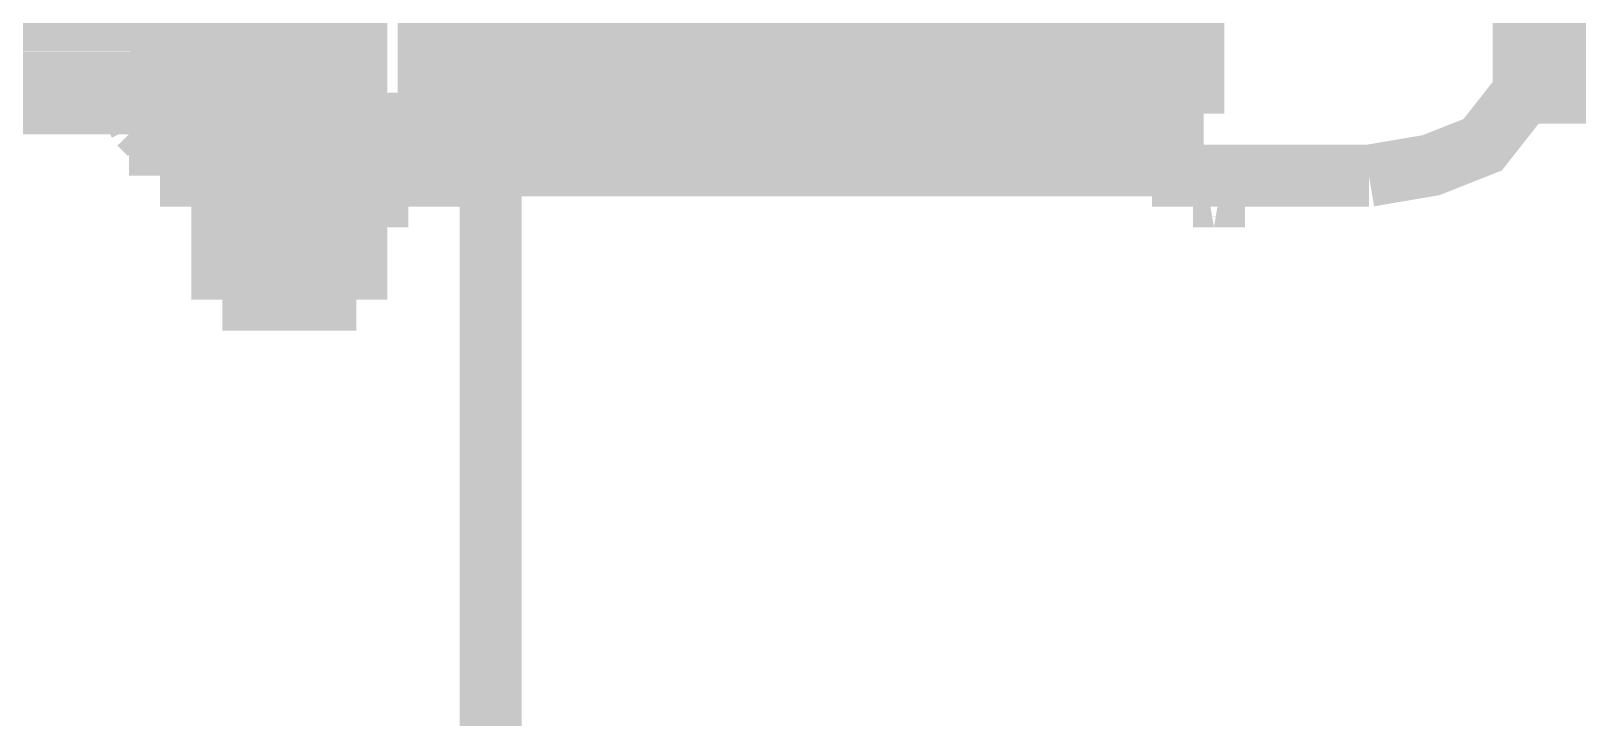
# Model space of a CAD drawing. Extents: x 0.1 to 11.6, y 0.3 to 16.2.
# Drawn here: x 8.4708 to 8.7217, y 13.3008 to 13.4116 of the extents above; entities that cross this region are included whole.
import ezdxf

# ---------------------------------------------------------------- set-up
doc = ezdxf.new("R2010")
doc.units = 0
doc.header["$MEASUREMENT"] = 0

msp = doc.modelspace()

# ---------------------------------------------------------------- linework, layer by layer
at = {"color": 0}
for points, const_width in [([(8.50168, 13.5433), (8.50168, 13.3683)], 0.01), ([(8.51335, 13.5433), (8.51335, 13.3683)], 0.01), ([(8.51335, 13.5433), (8.51335, 13.3683)], 0.01), ([(8.52333, 13.5433), (8.52333, 13.3683)], 0.01), ([(8.655, 13.4616), (8.655, 13.3883)], 0.01), ([(8.71164, 13.4616), (8.71164, 13.4017)], 0.01), ([(8.71669, 13.405), (8.71669, 13.46)], 0.01), ([(8.71669, 13.46), (8.71669, 13.4067)], 0.00667), ([(8.52001, 13.4533), (8.52001, 13.4033)], 0.00667), ([(8.53836, 13.45), (8.53836, 13.3967)], 0.01), ([(8.65668, 13.3967), (8.65668, 13.45)], 0.00667), ([(8.50667, 13.4434), (8.50667, 13.4083)], 0.00667), ([(8.50999, 13.4434), (8.50999, 13.3983)], 0.00667), ([(8.50999, 13.4434), (8.50999, 13.4117)], 0.00667), ([(8.50999, 13.4434), (8.50999, 13.4117)], 0.00667), ([(8.53331, 13.3983), (8.53331, 13.4434)], 0.00667), ([(8.54497, 13.39), (8.54497, 13.4434)], 0.00667), ([(8.66, 13.3983), (8.66, 13.4434)], 0.00667), ([(8.51665, 13.44), (8.51665, 13.405)], 0.00667), ([(8.51665, 13.44), (8.51665, 13.405)], 0.00667), ([(8.51167, 13.4067), (8.51167, 13.42)], 0.00667), ([(8.50331, 13.4017), (8.50168, 13.4017), (8.50168, 13.4033), (8.50168, 13.405), (8.50168, 13.4067), (8.50168, 13.4083), (8.50331, 13.4083), (8.50331, 13.41), (8.50331, 13.4117), (8.50499, 13.4134), (8.50499, 13.415), (8.50667, 13.415)], 0.00667), ([(8.50331, 13.4083), (8.50331, 13.415)], 0.00667), ([(8.50667, 13.415), (8.50667, 13.4134), (8.50836, 13.4134), (8.50999, 13.4134)], 0.00667), ([(8.50331, 13.4117), (8.44499, 13.4117)], 0.00667), ([(8.50999, 13.4117), (8.50168, 13.41)], 0.00667), ([(8.50168, 13.41), (8.50168, 13.405)], 0.00667), ([(8.50168, 13.41), (8.50331, 13.41)], 0.00667), ([(8.50168, 13.41), (8.50331, 13.41)], 0.00667), ([(8.51335, 13.4083), (8.50667, 13.41)], 0.00667), ([(8.50999, 13.4117), (8.50999, 13.405)], 0.00667), ([(8.50999, 13.4117), (8.51335, 13.4117)], 0.00667), ([(8.50999, 13.4033), (8.50999, 13.4117)], 0.00667), ([(8.50999, 13.4117), (8.51167, 13.4117)], 0.00667), ([(8.51167, 13.4117), (8.50999, 13.4117)], 0.00667), ([(8.655, 13.41), (8.53836, 13.41)], 0.01), ([(8.53836, 13.4017), (8.53836, 13.41)], 0.01), ([(8.54335, 13.41), (8.53836, 13.41)], 0.00667), ([(8.54335, 13.41), (8.55664, 13.4117)], 0.00667), ([(8.54335, 13.405), (8.54335, 13.41)], 0.00667), ([(8.55664, 13.4067), (8.55664, 13.4117)], 0.00667), ([(8.58501, 13.4117), (8.55664, 13.4117)], 0.00667), ([(8.63835, 13.4117), (8.61003, 13.4117)], 0.00667), ([(8.63835, 13.4067), (8.63835, 13.4117)], 0.00667), ([(8.63835, 13.4117), (8.65169, 13.41)], 0.00667), ([(8.65169, 13.41), (8.65169, 13.405)], 0.00667), ([(8.655, 13.41), (8.65169, 13.41)], 0.00667), ([(8.655, 13.41), (8.65668, 13.41)], 0.00667), ([(8.655, 13.4017), (8.655, 13.41)], 0.00667), ([(8.49164, 13.4083), (8.48833, 13.405)], 0.00667), ([(8.49164, 13.4083), (8.49164, 13.405)], 0.00667), ([(8.51167, 13.4083), (8.49164, 13.4083)], 0.00667), ([(8.50331, 13.4017), (8.50331, 13.4083)], 0.00667), ([(8.50667, 13.4083), (8.50667, 13.4067), (8.50836, 13.4067), (8.50999, 13.4067)], 0.00667), ([(8.50667, 13.4067), (8.50667, 13.4083)], 0.00667), ([(8.52333, 13.4083), (8.51335, 13.4083)], 0.00667), ([(8.44499, 13.405), (8.50331, 13.405)], 0.00667), ([(8.48833, 13.405), (8.49164, 13.4)], 0.00667), ([(8.49164, 13.405), (8.49164, 13.4)], 0.00667), ([(8.50168, 13.405), (8.50168, 13.3983)], 0.00667), ([(8.50667, 13.405), (8.50499, 13.4033), (8.50499, 13.4017), (8.50331, 13.4017)], 0.00667), ([(8.50667, 13.4033), (8.50667, 13.4067)], 0.00667), ([(8.50667, 13.4067), (8.51167, 13.4067)], 0.00667), ([(8.50999, 13.4033), (8.50836, 13.4033), (8.50836, 13.405), (8.50667, 13.405), (8.50667, 13.4067)], 0.00667), ([(8.50667, 13.405), (8.50667, 13.4067)], 0.00667), ([(8.50999, 13.405), (8.50836, 13.405), (8.50667, 13.405), (8.50667, 13.4033)], 0.00667), ([(8.50999, 13.4067), (8.51167, 13.4067)], 0.00667), ([(8.50999, 13.405), (8.50999, 13.3967)], 0.00667), ([(8.50999, 13.405), (8.51167, 13.405)], 0.00667), ([(8.51167, 13.39), (8.51167, 13.4067)], 0.00667), ([(8.51167, 13.4067), (8.51335, 13.4067)], 0.00667), ([(8.52001, 13.4067), (8.51335, 13.4067)], 0.00667), ([(8.51665, 13.405), (8.51665, 13.4033)], 0.00667), ([(8.51665, 13.405), (8.51833, 13.405)], 0.00667), ([(8.51665, 13.4033), (8.51665, 13.405)], 0.00667), ([(8.54335, 13.405), (8.53836, 13.405)], 0.00667), ([(8.55664, 13.4067), (8.54335, 13.405)], 0.00667), ([(8.54335, 13.4033), (8.55664, 13.4067)], 0.00667), ([(8.58501, 13.4067), (8.55664, 13.4067)], 0.00667), ([(8.55664, 13.4033), (8.55664, 13.4067)], 0.00667), ([(8.58501, 13.4067), (8.55664, 13.4067)], 0.00667), ([(8.63835, 13.4067), (8.61003, 13.4067)], 0.00667), ([(8.63835, 13.4067), (8.61003, 13.4067)], 0.00667), ([(8.65169, 13.405), (8.63835, 13.4067)], 0.00667), ([(8.63835, 13.4033), (8.63835, 13.4067)], 0.00667), ([(8.63835, 13.4067), (8.65169, 13.4033)], 0.00667), ([(8.655, 13.405), (8.65169, 13.405)], 0.00667), ([(8.71164, 13.4017), (8.71332, 13.4017), (8.71669, 13.4017), (8.71669, 13.405)], 0.01), ([(8.71669, 13.405), (8.71669, 13.4067)], 0.00667), ([(8.50667, 13.4033), (8.50667, 13.4)], 0.00667), ([(8.50667, 13.3917), (8.50667, 13.4033)], 0.00667), ([(8.51167, 13.4033), (8.50667, 13.4033)], 0.00667), ([(8.50667, 13.4033), (8.50667, 13.4017), (8.50836, 13.4), (8.50999, 13.4)], 0.00667), ([(8.50999, 13.4033), (8.51167, 13.4033)], 0.00667), ([(8.50999, 13.4033), (8.51335, 13.4033)], 0.00667), ([(8.50999, 13.4033), (8.50999, 13.3983)], 0.00667), ([(8.52001, 13.4033), (8.51335, 13.4033)], 0.00667), ([(8.51665, 13.4033), (8.51665, 13.4017)], 0.00667), ([(8.51665, 13.4033), (8.51833, 13.4033)], 0.00667), ([(8.51665, 13.4033), (8.51833, 13.4033)], 0.00667), ([(8.51665, 13.4033), (8.51833, 13.4033)], 0.00667), ([(8.51665, 13.4033), (8.51833, 13.4033)], 0.00667), ([(8.51665, 13.4033), (8.51833, 13.4033)], 0.00667), ([(8.51665, 13.4033), (8.51833, 13.4033)], 0.00667), ([(8.51665, 13.4033), (8.51833, 13.4033)], 0.00667), ([(8.51665, 13.4033), (8.51665, 13.4017)], 0.00667), ([(8.51665, 13.4033), (8.51833, 13.4033)], 0.00667), ([(8.51665, 13.4033), (8.51833, 13.4033)], 0.00667), ([(8.52001, 13.4033), (8.52001, 13.39)], 0.00667), ([(8.53836, 13.4017), (8.655, 13.4017)], 0.01), ([(8.53836, 13.395), (8.53836, 13.4017)], 0.01), ([(8.54335, 13.4033), (8.53836, 13.4033)], 0.00667), ([(8.54335, 13.4), (8.54335, 13.4033)], 0.00667), ([(8.55664, 13.4033), (8.54335, 13.4)], 0.00667), ([(8.58501, 13.4033), (8.55664, 13.4033)], 0.00667), ([(8.63835, 13.4033), (8.61003, 13.4033)], 0.00667), ([(8.65169, 13.4), (8.63835, 13.4033)], 0.00667), ([(8.65169, 13.4033), (8.65169, 13.4)], 0.00667), ([(8.655, 13.4033), (8.65169, 13.4033)], 0.00667), ([(8.68668, 13.3883), (8.69667, 13.39), (8.70503, 13.3933), (8.71164, 13.4017)], 0.01), ([(8.50168, 13.4), (8.44499, 13.4)], 0.01), ([(8.48665, 13.4), (8.48833, 13.3967)], 0.01), ([(8.48665, 13.4), (8.48833, 13.4)], 0.00667), ([(8.49164, 13.3883), (8.49164, 13.4)], 0.01), ([(8.49164, 13.4), (8.51167, 13.4)], 0.00667), ([(8.50168, 13.4017), (8.50331, 13.4017)], 0.00667), ([(8.50168, 13.4017), (8.50331, 13.4017)], 0.00667), ([(8.50168, 13.4), (8.50667, 13.4)], 0.00667), ([(8.50331, 13.4017), (8.50667, 13.4017)], 0.00667), ([(8.50331, 13.4017), (8.50499, 13.4017)], 0.00667), ([(8.51665, 13.4017), (8.50999, 13.4017)], 0.00667), ([(8.52333, 13.4), (8.51335, 13.4)], 0.00667), ([(8.51665, 13.4017), (8.51833, 13.4017)], 0.00667), ([(8.51665, 13.4017), (8.51833, 13.4017)], 0.00667), ([(8.54335, 13.4), (8.53836, 13.4)], 0.00667), ([(8.54335, 13.4), (8.53836, 13.4)], 0.00667), ([(8.54335, 13.4), (8.55664, 13.4017)], 0.00667), ([(8.54335, 13.3983), (8.54335, 13.4)], 0.00667), ([(8.55664, 13.4), (8.54335, 13.3983)], 0.00667), ([(8.54335, 13.3967), (8.55664, 13.4)], 0.00667), ([(8.55664, 13.4), (8.55664, 13.4017)], 0.00667), ([(8.58501, 13.4017), (8.55664, 13.4017)], 0.00667), ([(8.58501, 13.4), (8.55664, 13.4)], 0.00667), ([(8.55664, 13.3983), (8.55664, 13.4)], 0.00667), ([(8.58501, 13.4), (8.55664, 13.4)], 0.00667), ([(8.63835, 13.4017), (8.61003, 13.4017)], 0.00667), ([(8.63835, 13.4), (8.61003, 13.4)], 0.00667), ([(8.63835, 13.4), (8.61003, 13.4)], 0.00667), ([(8.63835, 13.4), (8.63835, 13.4017)], 0.00667), ([(8.63835, 13.4017), (8.65169, 13.4)], 0.00667), ([(8.65169, 13.3983), (8.63835, 13.4)], 0.00667), ([(8.63835, 13.3983), (8.63835, 13.4)], 0.00667), ([(8.63835, 13.4), (8.65169, 13.3967)], 0.00667), ([(8.65169, 13.4), (8.65169, 13.3983)], 0.00667), ([(8.655, 13.4), (8.65169, 13.4)], 0.00667), ([(8.655, 13.4), (8.65169, 13.4)], 0.00667), ([(8.655, 13.4017), (8.65668, 13.4017)], 0.00667), ([(8.655, 13.395), (8.655, 13.4017)], 0.00667), ([(8.48833, 13.3967), (8.49001, 13.395)], 0.01), ([(8.49164, 13.3983), (8.50168, 13.3983)], 0.00667), ([(8.50168, 13.3983), (8.50999, 13.3983)], 0.00667), ([(8.50168, 13.3983), (8.50331, 13.3983)], 0.00667), ([(8.50168, 13.3983), (8.50331, 13.3983)], 0.00667), ([(8.50667, 13.3967), (8.50667, 13.3983), (8.50836, 13.3983), (8.50999, 13.3983)], 0.00667), ([(8.50999, 13.3983), (8.51167, 13.3983)], 0.00667), ([(8.51335, 13.3983), (8.50999, 13.3983)], 0.00667), ([(8.50999, 13.3983), (8.51335, 13.3983)], 0.00667), ([(8.50999, 13.3967), (8.50999, 13.3983)], 0.00667), ([(8.50999, 13.3983), (8.51335, 13.3983)], 0.00667), ([(8.52832, 13.3983), (8.51335, 13.3983)], 0.00667), ([(8.52333, 13.3967), (8.53168, 13.3967)], 0.01), ([(8.52832, 13.3983), (8.52832, 13.3883)], 0.00667), ([(8.53168, 13.3967), (8.53836, 13.3967)], 0.01), ([(8.53168, 13.3967), (8.53168, 13.3933)], 0.01), ([(8.53331, 13.3983), (8.53836, 13.3983)], 0.00667), ([(8.53836, 13.3967), (8.53836, 13.39)], 0.01), ([(8.53836, 13.3967), (8.53999, 13.3967)], 0.01), ([(8.54335, 13.3983), (8.53836, 13.3983)], 0.00667), ([(8.55664, 13.3983), (8.54335, 13.3967)], 0.00667), ([(8.54335, 13.3967), (8.55664, 13.3983)], 0.00667), ([(8.54335, 13.3967), (8.55664, 13.3983)], 0.00667), ([(8.58501, 13.3983), (8.55664, 13.3983)], 0.00667), ([(8.55664, 13.3983), (8.55832, 13.3983)], 0.00667), ([(8.56668, 13.3983), (8.55664, 13.3983)], 0.00667), ([(8.55664, 13.3983), (8.56668, 13.3983)], 0.00667), ([(8.56668, 13.39), (8.56668, 13.3983)], 0.00667), ([(8.62169, 13.3983), (8.57335, 13.3983)], 0.00667), ([(8.57335, 13.3983), (8.57335, 13.39)], 0.00667), ([(8.57335, 13.3983), (8.62169, 13.3983)], 0.00667), ([(8.63835, 13.3983), (8.61003, 13.3983)], 0.00667), ([(8.62169, 13.39), (8.62169, 13.3983)], 0.00667), ([(8.62831, 13.3983), (8.62831, 13.39)], 0.00667), ([(8.63835, 13.3983), (8.62831, 13.3983)], 0.00667), ([(8.62831, 13.3983), (8.63835, 13.3983)], 0.00667), ([(8.65169, 13.3967), (8.63835, 13.3983)], 0.00667), ([(8.63835, 13.3983), (8.63997, 13.3983)], 0.00667), ([(8.63835, 13.3983), (8.65169, 13.3967)], 0.00667), ([(8.63835, 13.3983), (8.65169, 13.3967)], 0.00667), ([(8.655, 13.3983), (8.65169, 13.3983)], 0.00667), ([(8.65668, 13.3983), (8.66, 13.3983)], 0.00667), ([(8.49001, 13.395), (8.49164, 13.395)], 0.01), ([(8.49164, 13.395), (8.50168, 13.395)], 0.00667), ([(8.50999, 13.395), (8.50836, 13.395), (8.50667, 13.3933), (8.50667, 13.3917)], 0.00667), ([(8.50999, 13.3967), (8.51167, 13.3967)], 0.00667), ([(8.50999, 13.395), (8.51167, 13.395)], 0.00667), ([(8.51335, 13.395), (8.51497, 13.395)], 0.00667), ([(8.51497, 13.395), (8.52001, 13.395)], 0.00667), ([(8.51497, 13.395), (8.51497, 13.385)], 0.00667), ([(8.52501, 13.3967), (8.52669, 13.3967)], 0.00667), ([(8.52501, 13.3967), (8.52501, 13.39)], 0.00667), ([(8.52669, 13.3967), (8.52669, 13.3883)], 0.00667), ([(8.52832, 13.3967), (8.52669, 13.3967)], 0.00667), ([(8.53836, 13.395), (8.52832, 13.395)], 0.00667), ([(8.54335, 13.395), (8.52832, 13.395)], 0.00667), ([(8.53168, 13.3933), (8.53168, 13.385)], 0.01), ([(8.53168, 13.3967), (8.53836, 13.3967)], 0.00667), ([(8.53836, 13.395), (8.655, 13.395)], 0.01), ([(8.53836, 13.3917), (8.53836, 13.395)], 0.01), ([(8.54335, 13.3967), (8.53836, 13.3967)], 0.00667), ([(8.54335, 13.3967), (8.53836, 13.3967)], 0.00667), ([(8.54335, 13.3967), (8.54497, 13.3967)], 0.00667), ([(8.54335, 13.3967), (8.54497, 13.3967)], 0.00667), ([(8.54335, 13.39), (8.54335, 13.3967)], 0.00667), ([(8.54335, 13.395), (8.54335, 13.39)], 0.00667), ([(8.65668, 13.3967), (8.65169, 13.3967)], 0.00667), ([(8.65169, 13.3967), (8.65332, 13.3967)], 0.00667), ([(8.655, 13.3967), (8.65169, 13.3967)], 0.00667), ([(8.65169, 13.3967), (8.65332, 13.3967)], 0.00667), ([(8.65169, 13.39), (8.65169, 13.3967)], 0.00667), ([(8.655, 13.395), (8.65668, 13.395)], 0.00667), ([(8.655, 13.3917), (8.655, 13.395)], 0.00667), ([(8.65668, 13.39), (8.65668, 13.3967)], 0.00667), ([(8.51167, 13.3933), (8.51335, 13.3933)], 0.00667), ([(8.53836, 13.3917), (8.655, 13.3917)], 0.01), ([(8.53836, 13.39), (8.53836, 13.3917)], 0.01), ([(8.49164, 13.3883), (8.50168, 13.3883)], 0.01), ([(8.50999, 13.39), (8.50836, 13.39), (8.50836, 13.3917), (8.50667, 13.3917)], 0.00667), ([(8.50667, 13.3917), (8.50667, 13.3767)], 0.00667), ([(8.50999, 13.39), (8.51167, 13.39)], 0.00667), ([(8.51167, 13.375), (8.51167, 13.39)], 0.00667), ([(8.52001, 13.39), (8.51335, 13.39)], 0.00667), ([(8.52001, 13.39), (8.52001, 13.3717)], 0.00667), ([(8.52501, 13.39), (8.52669, 13.3883)], 0.00667), ([(8.53836, 13.39), (8.52832, 13.39)], 0.00667), ([(8.54335, 13.39), (8.52832, 13.39)], 0.00667), ([(8.53168, 13.3883), (8.53836, 13.3883)], 0.01), ([(8.53836, 13.39), (8.53836, 13.3883)], 0.01), ([(8.53836, 13.39), (8.56, 13.39)], 0.01), ([(8.53836, 13.3883), (8.54335, 13.3883)], 0.01), ([(8.53836, 13.3883), (8.53999, 13.3883)], 0.01), ([(8.54335, 13.3883), (8.54335, 13.39)], 0.01), ([(8.54335, 13.3883), (8.54497, 13.3883)], 0.01), ([(8.54497, 12.8933), (8.54497, 13.39)], 0.01), ([(8.54335, 13.39), (8.54497, 13.39)], 0.00667), ([(8.54335, 13.39), (8.56, 13.39)], 0.00667), ([(8.56, 13.39), (8.56168, 13.39)], 0.01), ([(8.63499, 13.39), (8.56, 13.39)], 0.01), ([(8.63499, 13.39), (8.655, 13.39)], 0.01), ([(8.63499, 13.39), (8.63667, 13.39)], 0.01), ([(8.63499, 13.39), (8.65169, 13.39)], 0.00667), ([(8.65169, 13.3883), (8.65169, 13.39)], 0.01), ([(8.65169, 13.3883), (8.655, 13.3883)], 0.01), ([(8.65169, 13.3883), (8.65332, 13.3883)], 0.01), ([(8.65169, 13.39), (8.65332, 13.39)], 0.00667), ([(8.655, 13.3883), (8.65831, 13.3883)], 0.01), ([(8.655, 13.3917), (8.65668, 13.3917)], 0.00667), ([(8.655, 13.39), (8.655, 13.3917)], 0.00667), ([(8.655, 13.39), (8.65668, 13.39)], 0.00667), ([(8.65831, 13.3883), (8.65831, 13.385)], 0.01), ([(8.65831, 13.3883), (8.66, 13.3883)], 0.01), ([(8.66168, 13.3883), (8.65831, 13.3883)], 0.01), ([(8.65668, 13.3883), (8.65668, 13.39)], 0.00667), ([(8.66499, 13.3883), (8.66168, 13.3883)], 0.01), ([(8.66499, 13.3883), (8.68668, 13.3883)], 0.01), ([(8.66499, 13.385), (8.66499, 13.3883)], 0.01), ([(8.66499, 13.3883), (8.66667, 13.3883)], 0.01), ([(8.52832, 13.3883), (8.51497, 13.3883)], 0.00667), ([(8.52832, 13.3883), (8.52669, 13.3883)], 0.00667), ([(8.655, 13.3883), (8.65668, 13.3883)], 0.00667), ([(8.65831, 13.385), (8.65831, 13.3867), (8.66, 13.3867), (8.66168, 13.3867)], 0.01), ([(8.65668, 13.3883), (8.65831, 13.3883)], 0.00667), ([(8.65831, 13.3883), (8.66499, 13.3883)], 0.00667), ([(8.65831, 13.3883), (8.66, 13.3883)], 0.00667), ([(8.65831, 13.3883), (8.66499, 13.3883)], 0.00667), ([(8.65831, 13.3883), (8.66168, 13.3883)], 0.00667), ([(8.65831, 13.3883), (8.66499, 13.3883)], 0.00667), ([(8.66168, 13.3867), (8.66336, 13.3867), (8.66499, 13.3867), (8.66499, 13.385)], 0.01), ([(8.66168, 13.3883), (8.66499, 13.3883)], 0.00667), ([(8.66499, 13.3883), (8.66667, 13.3883)], 0.00667), ([(8.51497, 13.385), (8.52001, 13.385)], 0.00667), ([(8.51497, 13.385), (8.51497, 13.3717)], 0.00667), ([(8.52333, 13.385), (8.53168, 13.385)], 0.01), ([(8.65831, 13.385), (8.66, 13.385)], 0.01), ([(8.65831, 13.385), (8.66168, 13.385)], 0.00667), ([(8.66168, 13.385), (8.66499, 13.385)], 0.00667), ([(8.66499, 13.385), (8.66667, 13.385)], 0.01), ([(8.50667, 13.3767), (8.50667, 13.375), (8.50836, 13.375), (8.50999, 13.375)], 0.00667), ([(8.50999, 13.375), (8.51167, 13.375)], 0.00667), ([(8.51167, 13.3733), (8.51167, 13.375)], 0.00667), ([(8.51167, 13.3683), (8.51167, 13.3733)], 0.00667), ([(8.51167, 13.3733), (8.51335, 13.3733)], 0.00667), ([(8.50168, 13.3683), (8.51167, 13.3683)], 0.01), ([(8.51167, 13.3683), (8.51335, 13.3683)], 0.01), ([(8.51167, 13.3683), (8.51335, 13.3683)], 0.01), ([(8.51335, 13.3683), (8.51497, 13.3683)], 0.01), ([(8.52333, 13.3683), (8.51335, 13.3683)], 0.01), ([(8.51335, 13.3717), (8.51497, 13.3717)], 0.00667), ([(8.52001, 13.3717), (8.51497, 13.3717)], 0.00667), ([(8.51497, 13.3717), (8.51665, 13.3717)], 0.00667)]:
    msp.add_lwpolyline(points, dxfattribs=dict(at, const_width=const_width))
at = {"color": 0, "const_width": 0.01}
for points in [[(8.66168, 13.385), (8.66, 13.385), (8.65831, 13.385), (8.66, 13.385), (8.66168, 13.385)], [(8.66168, 13.385), (8.66336, 13.385), (8.66499, 13.385), (8.66336, 13.385), (8.66168, 13.385)]]:
    msp.add_lwpolyline(points, close=True, dxfattribs=at)

doc.saveas('drawing.dxf')
